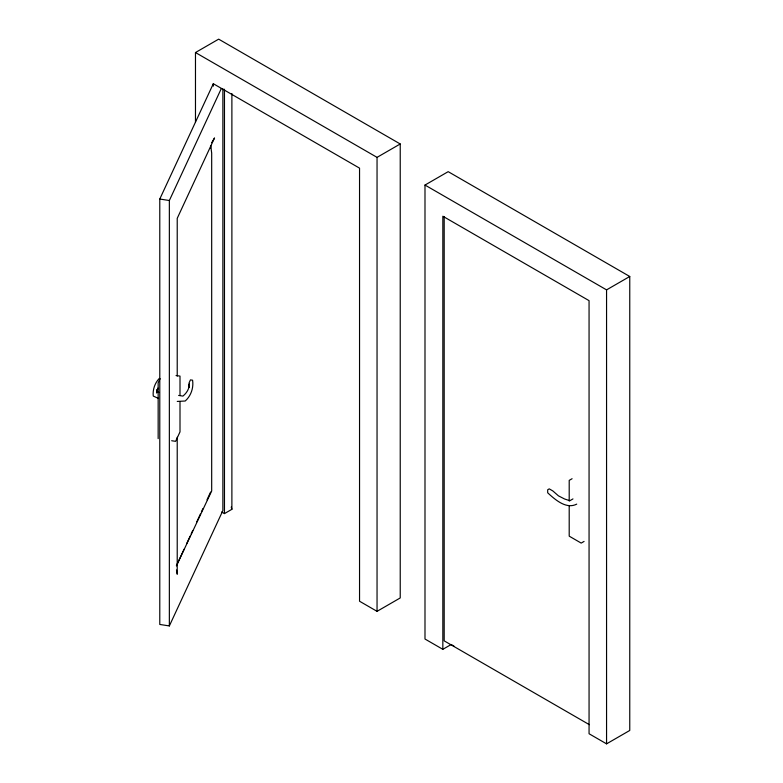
<?xml version="1.0" encoding="UTF-8"?>
<svg xmlns="http://www.w3.org/2000/svg" width="783" height="783" viewBox="0 0 783 783"><rect width="100%" height="100%" fill="white"/><g stroke="black" fill="none" stroke-linecap="round" stroke-linejoin="round"><path stroke-width="1.17" d="M156.757 392.743L157.941 388.094M222.871 88.861L222.871 510.604L169.353 625.93L159.781 624.452L159.781 199.039L213.309 83.712L359.544 168.139L359.544 601.227L377.044 611.337L400.23 597.948L400.23 143.974L218.663 39.15L195.476 52.539L195.476 122.099M169.353 625.93L169.353 200.517L221.325 88.518M160.114 378.659L158.156 382.858L158.156 438.637M176.429 565.688L184.074 549.216M186.618 543.725L190.191 536.042M191.209 533.84L192.735 530.551M196.817 521.762L200.379 514.069M201.407 511.876L202.934 508.578M207.006 499.799L210.578 492.106M176.439 565.825L211.684 490.99L211.684 153.086L210.715 145.658M211.704 142.702L214.532 137.945L177.222 218.349L177.222 376.124M159.292 378.414C154.809 383.093 152.607 389.621 153.243 396.051L158.528 398.459M195.476 52.539L377.044 157.363L400.23 143.974M442.835 649.322L424.993 639.026L424.993 185.052L448.189 171.663L629.757 276.487L629.757 730.461L606.561 743.85L589.061 733.749L589.061 300.652L442.835 216.225L442.835 649.322L451.184 644.497M424.993 185.052L606.561 289.876L629.757 276.487M221.658 511.984L224.467 513.599L231.885 509.312L231.885 93.51M572.089 478.716L569.202 480.38L569.202 501.003M572.96 498.918L569.809 500.738L564.523 498.967L558.436 495.845L552.837 490.941L549.245 488.866L547.689 489.767L547.689 492.801C554.99 499.544 566.236 509.596 576.728 504.125M584.079 541.415L581.192 543.089L569.202 536.159L569.202 505.847M177.252 401.434L185.238 401.004C191.023 395.806 193.734 387.879 192.589 380.215L190.455 379.882L189.143 382.711L189.261 386.919M159.781 199.039L169.353 200.517M176.058 375.488L180.002 376.104L180.002 395.503M159.018 392.4L156.864 392.068L156.757 389.719L156.757 392.909M178.622 395.435L182.928 396.1C186.569 393.144 189.506 388.74 189.261 383.885L189.251 387.086M171.673 440.731L175.617 441.338L180.002 431.883L180.002 401.571M452.124 645.035L453.983 646.112M589.364 724.676L444.186 640.856L444.186 216.666M231.239 507.041L231.885 509.312M176.478 569.985L177.222 574.252L177.222 437.276M606.561 289.876L606.561 743.85M377.044 157.363L377.044 611.337M224.467 89.233L224.467 513.599M213.309 83.712L213.309 86.159M210.578 145.814L210.578 148.251"/></g></svg>
